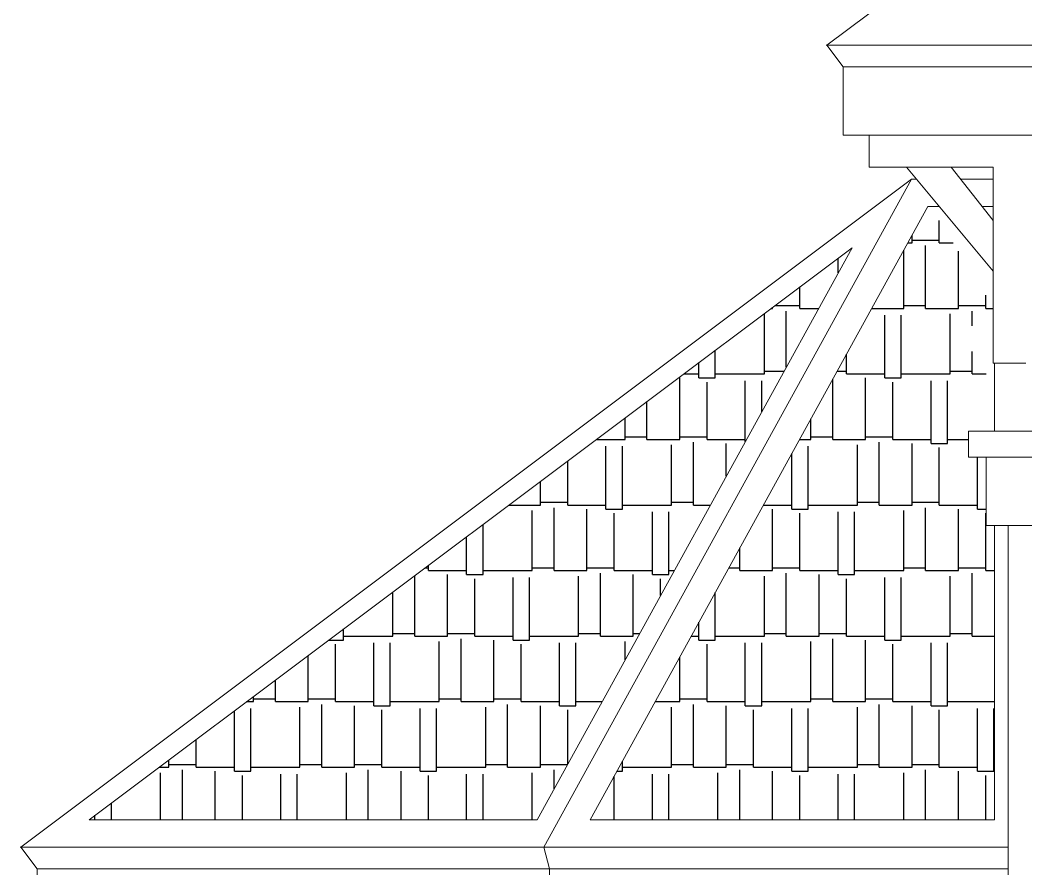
# Model space of a CAD drawing. Header units: millimetres. Extents: x 85048 to 158814, y 1395 to 38919.
# Drawn here: x 112103 to 115784, y 7591 to 10699 of the extents above; entities that cross this region are included whole.
import ezdxf

# ---------------------------------------------------------------- set-up
doc = ezdxf.new("R2010")
doc.units = ezdxf.units.MM
doc.layers.add('hatches', color=8, linetype='Continuous')
doc.layers.add('wall', color=5, linetype='Continuous')
pattern_1 = [(7e-15, (-1961982.92, 1396843.22), (510, 240), [120, -100, 140, -60, 180, -80]), (7e-15, (-1961862.92, 1396853.22), (510, 240), [100, -380, 80, -120]), (7e-15, (-1961622.92, 1396828.22), (510, 240), [60, -620]), (90, (-1961982.92, 1396843.22), (-170, 240), [230, -730]), (90, (-1961862.92, 1396843.22), (-170, 240), [225, -735]), (90, (-1961762.92, 1396843.22), (-170, 240), [210, -750]), (90, (-1961622.92, 1396828.22), (-170, 240), [230, -730]), (90, (-1961562.92, 1396828.22), (-170, 240), [230, -730]), (90, (-1961382.92, 1396843.22), (-170, 240), [220, -740])]

msp = doc.modelspace()

# ---------------------------------------------------------------- hatches: boundary and pattern name
at = {"layer": 'hatches', "ltscale": 50, "true_color": 0x8f9991}
h = msp.add_hatch(dxfattribs=at)
h.set_pattern_fill('AR-RSHKE', color=252, scale=20, style=0)
h.set_pattern_definition(pattern_1)
h.paths.add_polyline_path([(115664.5, 9579.8), (115664.5, 9647.7), (115435.4, 10016.2), (115425, 10016.2), (114189.5, 7771.3), (115668.9, 7771.3), (115668.9, 8848.2), (115639.2, 8848.2), (115639.2, 9098.2), (115574.2, 9098.2), (115574.2, 9193.2), (115668.9, 9193.2), (115668.9, 9234.9), (115639.2, 9234.9), (115639.2, 9484.9), (115574.2, 9484.9), (115574.2, 9579.8)])
h = msp.add_hatch(dxfattribs=at)
h.set_pattern_fill('AR-RSHKE', color=252, scale=20, style=0)
h.set_pattern_definition(pattern_1)
h.paths.add_polyline_path([(115147.8, 9865.2), (112355.9, 7771.3), (113995.4, 7771.3)])

# ---------------------------------------------------------------- linework, layer by layer
at = {"layer": 'wall', "color": 250, "linetype": 'Continuous', "lineweight": 15, "ltscale": 0.13}
for p, q in [((115055.9, 10607.2, 2.5), (118303.9, 13043.2, 2.5)), ((118660.9, 10607.2, 0.7), (115053.3, 10607.2, 2.5)), ((115115.9, 10527.2, 2.5), (115055.9, 10607.2, 2.5)), ((115115.9, 10277.2, 2.5), (115115.9, 10527.2, 2.5)), ((115115.9, 10527.2, 2.5), (118660.9, 10527.2, 0.7)), ((115115.9, 10527.2, 2.5), (115115.9, 10277.2, 2.5)), ((115115.9, 10277.2, 2.5), (118660.9, 10277.2, 0.7)), ((115210.7, 10159.7, 3.4), (115210.7, 10277.2, 2.5)), ((115664.5, 10159.7, 3.4), (115210.7, 10159.7, 3.4)), ((115664.5, 9779.2, 3.4), (115347.8, 10159.7, 3.4)), ((115664.5, 9964.6, 3.4), (115510.6, 10159.7, 3.4)), ((115664.5, 10159.7, 3.4), (115664.5, 9442.6, 3.4)), ((112105.9, 7671.3, 0.7), (115365.9, 10116.2, 0.7)), ((114020.3, 7671.3, 0.7), (115365.9, 10116.2, 0.7)), ((115365.9, 10116.2, 0.7), (115384, 10116.2, 0.7)), ((115544.8, 10116.2, 0.7), (115664.5, 10116.2, 0.7)), ((114189.5, 7771.3, 0.7), (115425, 10016.2, 0.7)), ((115425, 10016.2, 0.7), (115467.2, 10016.2, 0.7)), ((115623.7, 10016.2, 0.7), (115664.5, 10016.2, 0.7)), ((112355.9, 7771.3, 0.7), (115147.8, 9865.2, 0.7)), ((113995.4, 7771.3, 0.7), (115147.8, 9865.2, 0.7)), ((115664.5, 9442.6, 3.4), (115784.1, 9442.6, 3.4)), ((115668.9, 9442.6, 2.5), (115668.9, 9193.2, 2.5)), ((117005.9, 9193.2, 2.5), (115574.2, 9193.2, 2.5)), ((115574.2, 9193.2, 2.5), (115574.2, 9098.2, 2.5)), ((115574.2, 9098.2, 2.5), (117005.9, 9098.2, 2.5)), ((115639.2, 8848.2, 2.5), (115639.2, 9098.2, 2.5)), ((115639.2, 8848.2, 2.5), (117005.9, 8848.2, 2.5)), ((115668.9, 8848.2, 2.5), (115668.9, 7771.3, 2.5)), ((115719.4, 8848.2, 2.5), (115719.4, 3897.2, 2.5)), ((113995.4, 7771.3, 0.7), (112355.9, 7771.3, 0.7)), ((115668.9, 7771.3, 0.7), (114189.5, 7771.3, 0.7)), ((115719.4, 7671.3, 0.7), (112103.3, 7671.3, 0.7)), ((112165.9, 7591.3, 0.7), (112105.9, 7671.3, 0.7)), ((114040.4, 7591.3, 2.5), (114020.3, 7671.3, 0.7)), ((112165.9, 7591.3, 0.7), (115719.4, 7591.3, 0.7)), ((112165.9, 7591.3, 0.7), (112165.9, 7341.3, 0.7)), ((114040.4, 7341.3, 2.5), (114040.4, 7591.3, 2.5))]:
    msp.add_line(p, q, dxfattribs=at)

doc.saveas('drawing.dxf')
